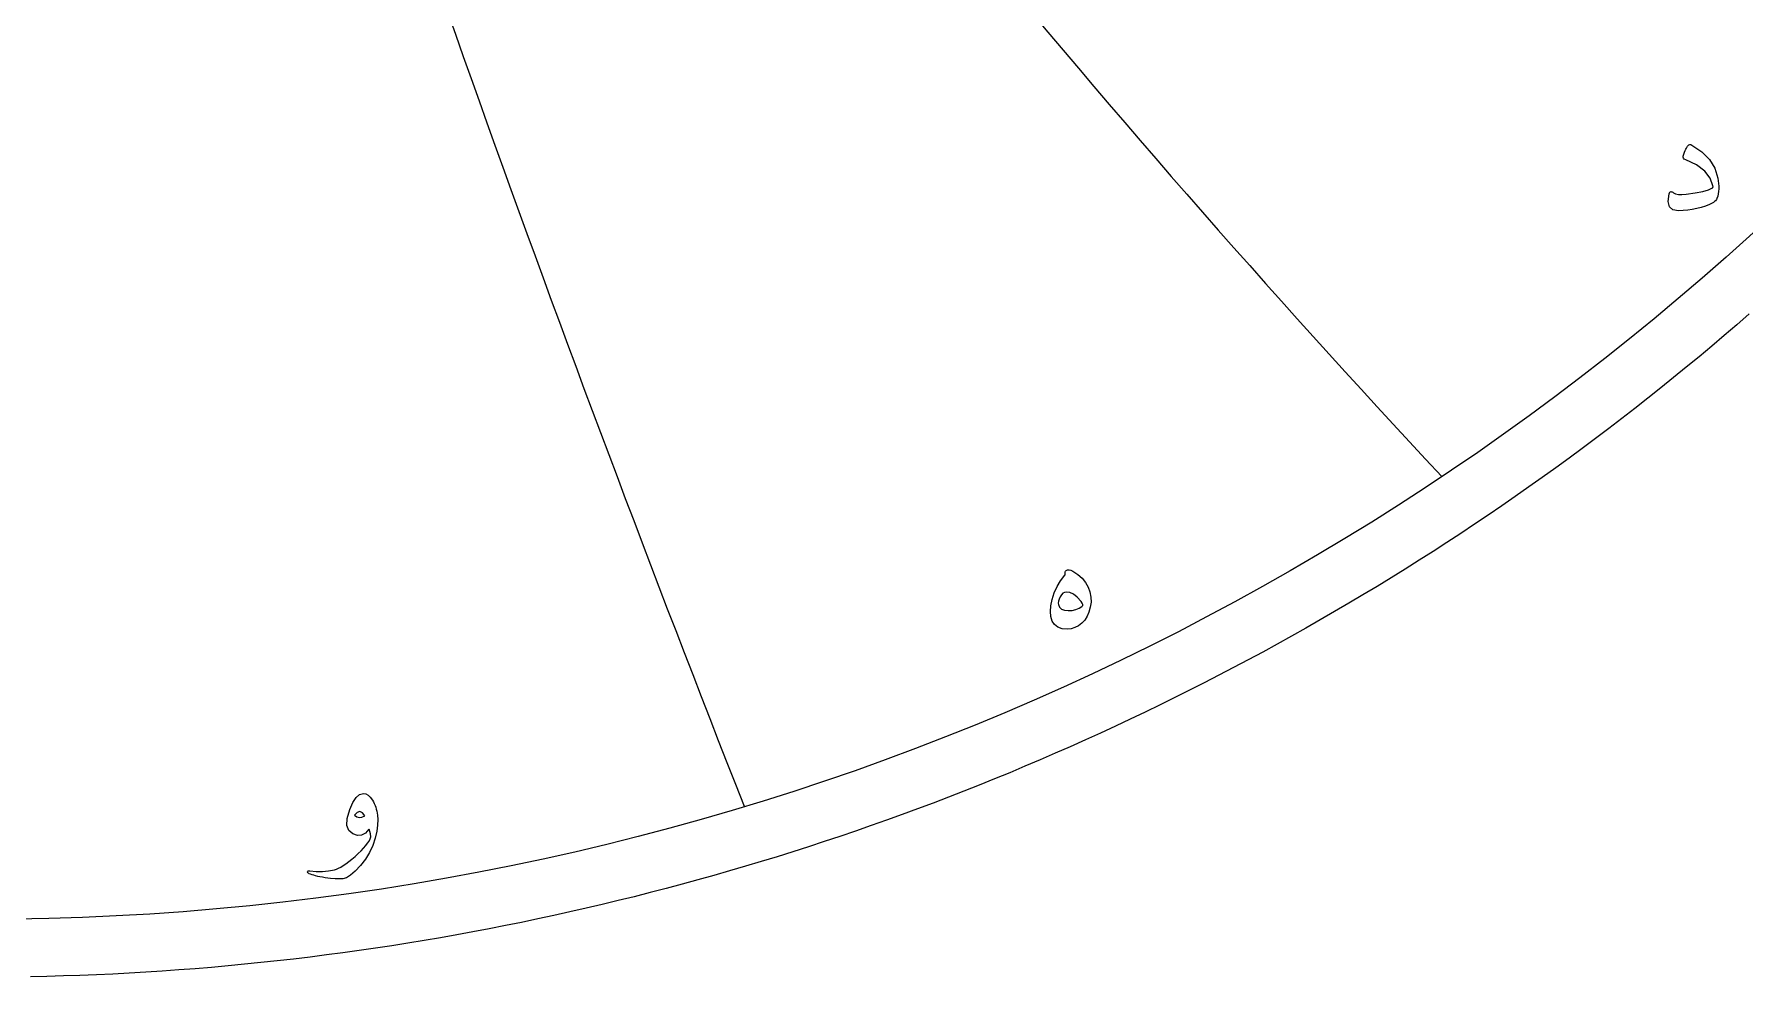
# Model space of a CAD drawing. Header units: millimetres. Extents: x -68 to 68, y -68 to 70.
# Drawn here: x 1.36 to 44.93, y -68.46 to -44.45 of the extents above; entities that cross this region are included whole.
import ezdxf

# ---------------------------------------------------------------- set-up
doc = ezdxf.new("R2010")
doc.units = ezdxf.units.MM
for name, color, linetype in [('CUT_OUTER', 1, 'Continuous'), ('ENGRAVE', 7, 'Continuous'), ('TEXT', 5, 'Continuous')]:
    doc.layers.add(name, color=color, linetype=linetype)

msp = doc.modelspace()

# ---------------------------------------------------------------- linework, layer by layer
at = {"layer": 'CUT_OUTER'}
msp.add_lwpolyline([(45.0433, -51.5745), (44.726, -51.8499), (44.407, -52.1233), (44.0864, -52.3948), (43.764, -52.6644), (43.4401, -52.9319), (43.1145, -53.1974), (42.7873, -53.461), (42.4584, -53.7225), (42.128, -53.982), (41.796, -54.2395), (41.4624, -54.4949), (41.1272, -54.7483), (40.7905, -54.9996), (40.4523, -55.2489), (40.1125, -55.4961), (39.7712, -55.7411), (39.4285, -55.9841), (39.0842, -56.225), (38.7385, -56.4638), (38.3913, -56.7004), (38.0427, -56.9349), (37.6926, -57.1672), (37.3411, -57.3974), (36.9882, -57.6255), (36.634, -57.8513), (36.2783, -58.075), (35.9213, -58.2965), (35.5629, -58.5159), (35.2032, -58.733), (34.8421, -58.9479), (34.4798, -59.1605), (34.1161, -59.371), (33.7512, -59.5792), (33.385, -59.7852), (33.0175, -59.9889), (32.6488, -60.1904), (32.2789, -60.3896), (31.9077, -60.5865), (31.5354, -60.7811), (31.1618, -60.9735), (30.7871, -61.1635), (30.4113, -61.3513), (30.0342, -61.5367), (29.6561, -61.7199), (29.2768, -61.9007), (28.8965, -62.0791), (28.515, -62.2553), (28.1325, -62.4291), (27.7489, -62.6005), (27.3643, -62.7696), (26.9786, -62.9363), (26.5919, -63.1007), (26.2042, -63.2627), (25.8156, -63.4222), (25.4259, -63.5795), (25.0354, -63.7343), (24.6438, -63.8867), (24.2513, -64.0367), (23.858, -64.1843), (23.4637, -64.3295), (23.0685, -64.4722), (22.6725, -64.6126), (22.2756, -64.7505), (21.8779, -64.8859), (21.4794, -65.0189), (21.08, -65.1495), (20.6799, -65.2776), (20.2789, -65.4033), (19.8772, -65.5265), (19.4748, -65.6472), (19.0716, -65.7655), (18.6677, -65.8813), (18.2632, -65.9946), (17.8579, -66.1054), (17.4519, -66.2137), (17.0453, -66.3196), (16.6381, -66.4229), (16.2302, -66.5237), (15.8217, -66.6221), (15.4126, -66.7179), (15.003, -66.8112), (14.5927, -66.902), (14.182, -66.9903), (13.7706, -67.076), (13.3588, -67.1593), (12.9465, -67.24), (12.5337, -67.3181), (12.1204, -67.3938), (11.7066, -67.4669), (11.2924, -67.5374), (10.8778, -67.6055), (10.4628, -67.6709), (10.0474, -67.7339), (9.6316, -67.7942), (9.2154, -67.8521), (8.7989, -67.9073), (8.3821, -67.96), (7.9649, -68.0102), (7.5475, -68.0578), (7.1297, -68.1028), (6.7117, -68.1453), (6.2935, -68.1852), (5.875, -68.2225), (5.4563, -68.2573), (5.0373, -68.2895), (4.6182, -68.3191), (4.1989, -68.3461), (3.7795, -68.3706), (3.3599, -68.3925), (2.9402, -68.4118), (2.5204, -68.4286), (2.1005, -68.4428), (1.6805, -68.4544), (1.2604, -68.4634)], dxfattribs=at)
at = {"layer": 'ENGRAVE'}
msp.add_circle((0, 0), 67, dxfattribs=at)
for centre, radius, start, end in [((254.4763, 146.9219), 297.0988, 215.533322, 223.004937), ((567.3611, 152.024), 589.0105, 197.7922443, 201.5280516)]:
    msp.add_arc(centre, radius, start, end, dxfattribs=at)
at = {"layer": 'TEXT'}
for points in [[(43.3612, -47.5509), (43.3781, -47.5002), (43.3947, -47.4546), (43.4111, -47.414), (43.4272, -47.3785), (43.4427, -47.3477), (43.4575, -47.3215), (43.4715, -47.2998), (43.4847, -47.2827), (43.5052, -47.2662), (43.5283, -47.2592), (43.5541, -47.2619), (43.5826, -47.2742), (43.8346, -47.4431), (44.0286, -47.6393), (44.1646, -47.8626), (44.2426, -48.113), (44.2535, -48.1846), (44.2607, -48.2546), (44.2642, -48.323), (44.2639, -48.3898), (44.2596, -48.4544), (44.2511, -48.5164), (44.2383, -48.5758), (44.2213, -48.6325), (44.2061, -48.6628), (44.1862, -48.69), (44.1614, -48.7139), (44.1319, -48.7347), (44.0302, -48.7844), (43.9254, -48.8273), (43.8173, -48.8632), (43.7061, -48.8922), (43.5922, -48.9148), (43.4761, -48.9316), (43.358, -48.9425), (43.2377, -48.9476), (43.095, -48.9236), (43.0078, -48.8432), (42.9758, -48.7065), (42.9992, -48.5132), (43.0072, -48.4922), (43.0184, -48.476), (43.0328, -48.4645), (43.0503, -48.4579), (43.0655, -48.4598), (43.0812, -48.4653), (43.0974, -48.4747), (43.1142, -48.4877), (43.1661, -48.5156), (43.2366, -48.5313), (43.3258, -48.5348), (43.4336, -48.526), (43.6675, -48.492), (43.8583, -48.4536), (44.006, -48.4111), (44.1106, -48.3642), (44.1159, -48.3578), (44.1191, -48.3472), (44.1202, -48.3323), (44.1191, -48.3131), (44.047, -48.1119), (43.9073, -47.9342), (43.7, -47.7798), (43.425, -47.6489), (43.3891, -47.63), (43.3665, -47.6073), (43.3572, -47.581), (43.3612, -47.5509)], [(27.6412, -58.1131), (27.6777, -58.0963), (27.7189, -58.0928), (27.7649, -58.1027), (27.8158, -58.1258), (27.9422, -58.2105), (28.0489, -58.3068), (28.1359, -58.4149), (28.2033, -58.5346), (28.2498, -58.6594), (28.2746, -58.7869), (28.2775, -58.917), (28.2586, -59.0498), (28.2243, -59.1709), (28.1766, -59.2787), (28.1157, -59.3732), (28.0415, -59.4544), (27.9576, -59.5196), (27.8679, -59.5661), (27.7724, -59.5941), (27.671, -59.6034), (27.5385, -59.5938), (27.4304, -59.5565), (27.3469, -59.4916), (27.2878, -59.399), (27.2524, -59.2864), (27.2399, -59.1574), (27.2503, -59.0118), (27.2835, -58.8497), (27.3375, -58.6815), (27.4102, -58.5218), (27.5015, -58.3707), (27.6114, -58.228), (27.6151, -58.2214), (27.6178, -58.2099), (27.6194, -58.1937), (27.6199, -58.1727), (27.6212, -58.1498), (27.6252, -58.1322), (27.6319, -58.12), (27.6412, -58.1131)], [(28.0457, -59.0285), (28.0635, -59.0062), (28.0659, -58.9774), (28.0529, -58.9423), (28.0244, -58.9008), (27.9257, -58.7933), (27.8296, -58.7177), (27.7362, -58.6741), (27.6455, -58.6624), (27.6023, -58.6701), (27.5624, -58.6932), (27.5257, -58.7318), (27.4922, -58.7858), (27.4653, -58.8441), (27.4485, -58.8955), (27.4419, -58.9399), (27.4453, -58.9774), (27.4751, -59.0464), (27.5262, -59.0956), (27.5986, -59.1251), (27.6923, -59.135), (27.7958, -59.1283), (27.8892, -59.1084), (27.9725, -59.0751), (28.0457, -59.0285)], [(9.3925, -64.2025), (9.4702, -64.0221), (9.5543, -63.8938), (9.6448, -63.8177), (9.7417, -63.7937), (9.8024, -63.8044), (9.8609, -63.8363), (9.9173, -63.8896), (9.9716, -63.9641), (9.9977, -64.0072), (10.0206, -64.0514), (10.0403, -64.0966), (10.0568, -64.1429), (10.0709, -64.1905), (10.0834, -64.2398), (10.0943, -64.2906), (10.1036, -64.343), (10.1124, -64.4599), (10.1047, -64.5975), (10.0805, -64.7558), (10.0398, -64.9349), (9.9796, -65.1204), (9.8971, -65.2979), (9.7923, -65.4674), (9.665, -65.629), (9.5317, -65.7698), (9.4128, -65.8727), (9.3082, -65.9379), (9.218, -65.9654), (9.1259, -65.9701), (9.02, -65.9675), (8.9002, -65.9574), (8.7666, -65.9398), (8.6989, -65.9288), (8.6362, -65.9169), (8.5786, -65.9043), (8.526, -65.8908), (8.4782, -65.8771), (8.435, -65.8637), (8.3963, -65.8505), (8.3621, -65.8376), (8.3419, -65.8264), (8.328, -65.8142), (8.3206, -65.8009), (8.3195, -65.7865), (8.3262, -65.7721), (8.3376, -65.7631), (8.3538, -65.7594), (8.3749, -65.761), (8.5391, -65.7769), (8.6995, -65.778), (8.8563, -65.7642), (9.0093, -65.7354), (9.0565, -65.7208), (9.1088, -65.6982), (9.1662, -65.6676), (9.2286, -65.629), (9.2961, -65.5824), (9.3686, -65.5278), (9.4462, -65.4653), (9.5288, -65.3948), (9.6097, -65.3219), (9.6821, -65.2521), (9.746, -65.1856), (9.8013, -65.1223), (9.8479, -65.0618), (9.8854, -65.0041), (9.9139, -64.949), (9.9333, -64.8966), (9.9221, -64.8173), (9.9099, -64.7582), (9.8966, -64.7193), (9.8822, -64.7007), (9.7957, -64.8026), (9.698, -64.8572), (9.5892, -64.8644), (9.4692, -64.8242), (9.3702, -64.7374), (9.3244, -64.6049), (9.3319, -64.4266), (9.3925, -64.2025)], [(9.78, -64.3601), (9.7172, -64.284), (9.6523, -64.2557), (9.5852, -64.2754), (9.516, -64.343), (9.5724, -64.3888), (9.6352, -64.4069), (9.7044, -64.3973), (9.78, -64.3601)]]:
    msp.add_lwpolyline(points, close=True, dxfattribs=at)

doc.saveas('drawing.dxf')
